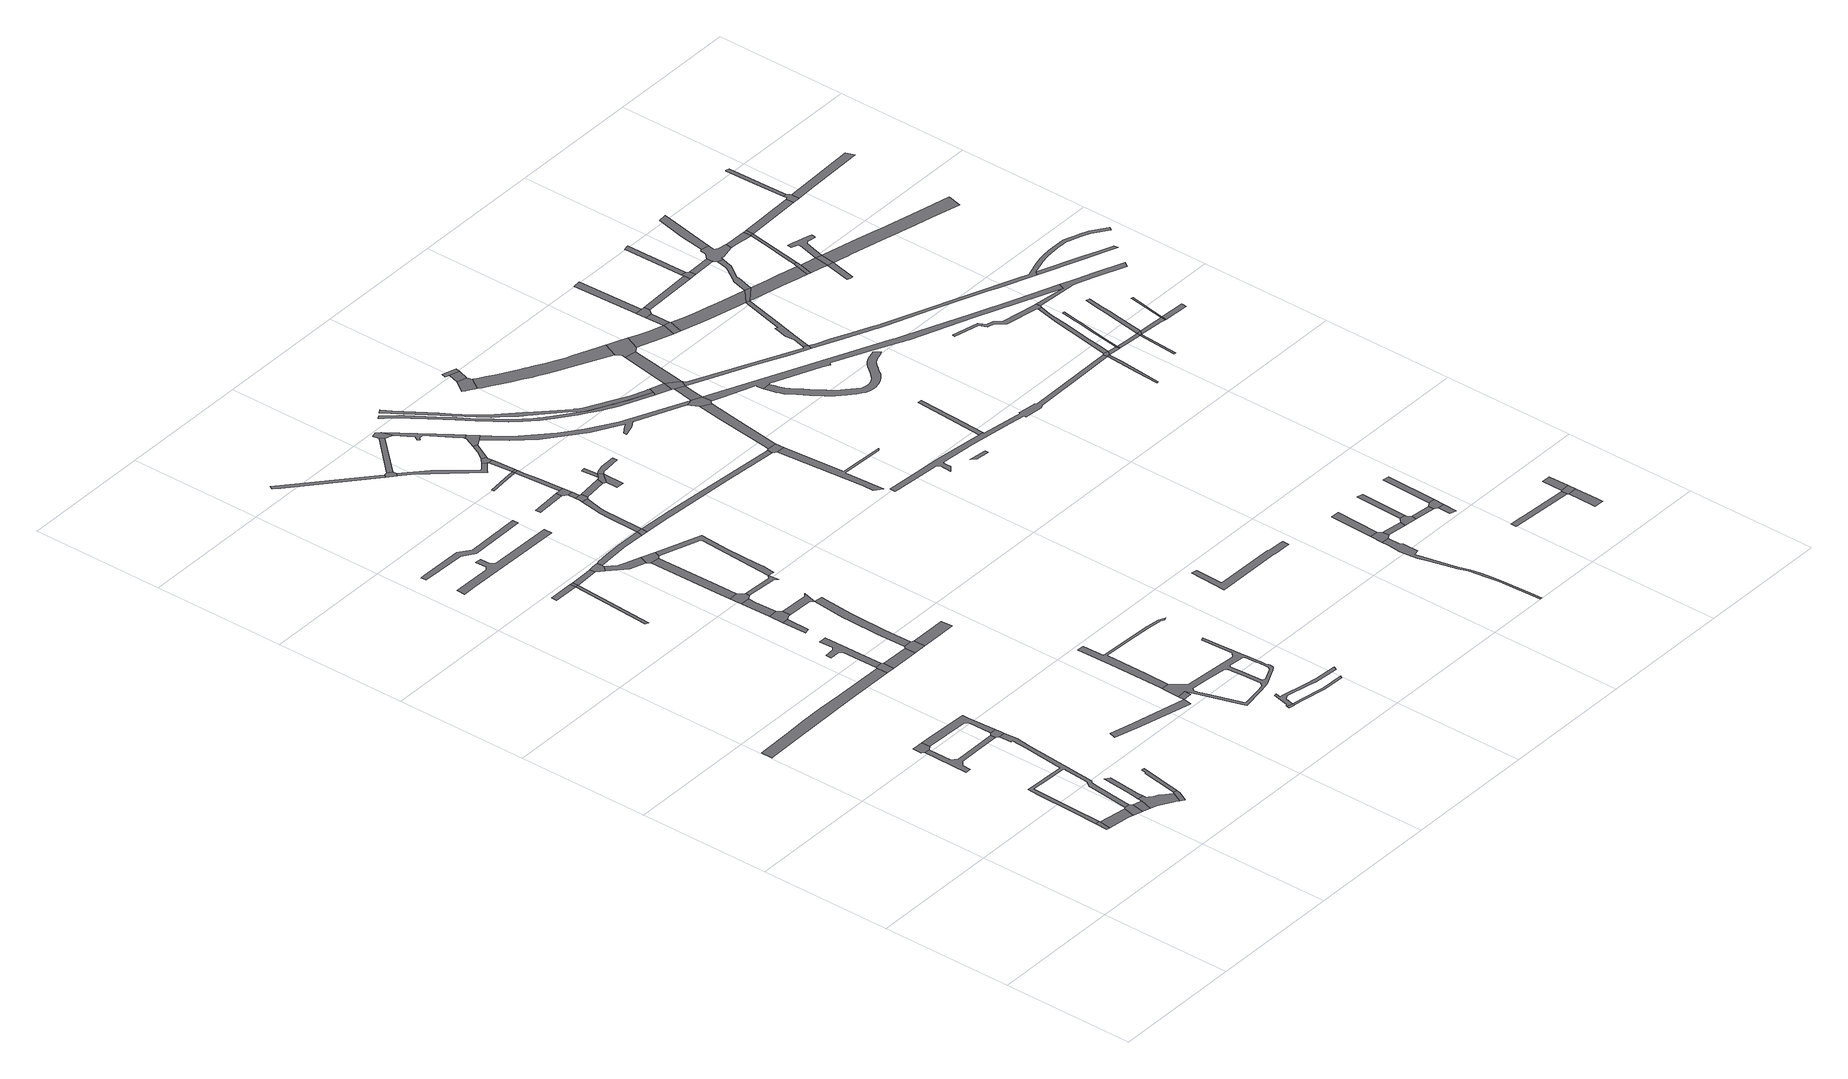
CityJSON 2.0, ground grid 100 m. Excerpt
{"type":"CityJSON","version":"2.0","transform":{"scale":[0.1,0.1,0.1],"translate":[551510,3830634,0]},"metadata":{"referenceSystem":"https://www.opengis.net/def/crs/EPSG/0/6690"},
"CityObjects":{
"road1":{"type":"Road","geometry":[{"type":"MultiSurface","lod":"1","boundaries":[[[0,1,2,3,4]]]}]},
"road2":{"type":"Road","attributes":{"RoadStructureAttribute.sectionType":"1"},"geometry":[{"type":"MultiSurface","lod":"1","boundaries":[[[4,3,5,6,7,8]]]}]},
"road3":{"type":"Road","attributes":{"RoadStructureAttribute.sectionType":"1"},"geometry":[{"type":"MultiSurface","lod":"1","boundaries":[[[9,8,7,10,11,12]]]}]},
"road4":{"type":"Road","geometry":[{"type":"MultiSurface","lod":"1","boundaries":[[[11,10,13,14,15]]]}]},
"road5":{"type":"Road","attributes":{"RoadStructureAttribute.sectionType":"1"},"geometry":[{"type":"MultiSurface","lod":"1","boundaries":[[[16,17,18,19,20,21,22,23,24,25,26,27,28,29,30,31,1,0,32,33,34,35,36,37,38,39,40,41,9,12]]]}]},
"road6":{"type":"Road","geometry":[{"type":"MultiSurface","lod":"1","boundaries":[[[42,43,44,45,46,47]]]}]},
"road7":{"type":"Road","geometry":[{"type":"MultiSurface","lod":"1","boundaries":[[[48,15,14,49,50,51,52,53,54,55,56,57,58,59,60,61]]]}]},
"road8":{"type":"Road","attributes":{"RoadStructureAttribute.sectionType":"1"},"geometry":[{"type":"MultiSurface","lod":"1","boundaries":[[[62,63,64,65,48,61]]]}]},
"road9":{"type":"Road","attributes":{"RoadStructureAttribute.sectionType":"1"},"geometry":[{"type":"MultiSurface","lod":"1","boundaries":[[[44,66,67,68,69,70,71,72,73,74,75,45]]]}]},
"road10":{"type":"Road","attributes":{"RoadStructureAttribute.sectionType":"1"},"geometry":[{"type":"MultiSurface","lod":"1","boundaries":[[[76,77,78,79,80,81,82,83,84,85,86,87,88,89]]]}]},
"road11":{"type":"Road","geometry":[{"type":"MultiSurface","lod":"1","boundaries":[[[90,91,55,54,92,93]]]}]},
"road12":{"type":"Road","attributes":{"RoadStructureAttribute.sectionType":"1"},"geometry":[{"type":"MultiSurface","lod":"1","boundaries":[[[94,95,96,47,46,97,98,99,100,101]]]}]},
"road13":{"type":"Road","attributes":{"RoadStructureAttribute.sectionType":"1"},"geometry":[{"type":"MultiSurface","lod":"1","boundaries":[[[102,103,104,105,106,91,90]]]}]},
"road14":{"type":"Road","geometry":[{"type":"MultiSurface","lod":"1","boundaries":[[[107,108,101,100,109,110,72,71,23,22]]]}]},
"road15":{"type":"Road","attributes":{"RoadStructureAttribute.sectionType":"1"},"geometry":[{"type":"MultiSurface","lod":"1","boundaries":[[[111,112,113,114]]]}]},
"road16":{"type":"Road","attributes":{"RoadStructureAttribute.sectionType":"1"},"geometry":[{"type":"MultiSurface","lod":"1","boundaries":[[[115,116,114,117]]]}]},
"road17":{"type":"Road","geometry":[{"type":"MultiSurface","lod":"1","boundaries":[[[118,119,89,88,120,121]]]}]},
"road18":{"type":"Road","attributes":{"RoadStructureAttribute.sectionType":"1"},"geometry":[{"type":"MultiSurface","lod":"1","boundaries":[[[122,123,124,125,126,127,128,129,119,118]]]}]},
"road19":{"type":"Road","geometry":[{"type":"MultiSurface","lod":"1","boundaries":[[[117,114,113,130]]]}]},
"road20":{"type":"Road","attributes":{"RoadStructureAttribute.sectionType":"1"},"geometry":[{"type":"MultiSurface","lod":"1","boundaries":[[[131,132,133,134,135,136]]]}]},
"road21":{"type":"Road","attributes":{"RoadStructureAttribute.sectionType":"1"},"geometry":[{"type":"MultiSurface","lod":"1","boundaries":[[[121,120,137,138]]]}]},
"road22":{"type":"Road","attributes":{"RoadStructureAttribute.sectionType":"1"},"geometry":[{"type":"MultiSurface","lod":"1","boundaries":[[[139,140,141,142,143,144,145,146,147,148,149]]]}]},
"road23":{"type":"Road","attributes":{"RoadStructureAttribute.sectionType":"1"},"geometry":[{"type":"MultiSurface","lod":"1","boundaries":[[[150,151,130,113,152]]]}]},
"road24":{"type":"Road","geometry":[{"type":"MultiSurface","lod":"1","boundaries":[[[153,154,155,156,157,158,159,160,161,162]]]}]},
"road25":{"type":"Road","geometry":[{"type":"MultiSurface","lod":"1","boundaries":[[[163,164,165,166]]]}]},
"road26":{"type":"Road","geometry":[{"type":"MultiSurface","lod":"1","boundaries":[[[167,168,166,165,169,170,171]]]}]},
"road27":{"type":"Road","geometry":[{"type":"MultiSurface","lod":"1","boundaries":[[[172,173,138,137,174,175]]]}]},
"road28":{"type":"Road","attributes":{"RoadStructureAttribute.sectionType":"1"},"geometry":[{"type":"MultiSurface","lod":"1","boundaries":[[[176,177,178,168,167]]]}]},
"road29":{"type":"Road","geometry":[{"type":"MultiSurface","lod":"1","boundaries":[[[179,180,150,152,181,182,183]]]}]},
"road30":{"type":"Road","geometry":[{"type":"MultiSurface","lod":"1","boundaries":[[[184,185,186,178,177,187,188]]]}]},
"road31":{"type":"Road","attributes":{"RoadStructureAttribute.sectionType":"1"},"geometry":[{"type":"MultiSurface","lod":"1","boundaries":[[[189,190,191,192,193,194,195,196,173,172]]]}]},
"road32":{"type":"Road","attributes":{"RoadStructureAttribute.sectionType":"1"},"geometry":[{"type":"MultiSurface","lod":"1","boundaries":[[[197,198,182,181,199,200,201]]]}]},
"road33":{"type":"Road","attributes":{"RoadStructureAttribute.sectionType":"1"},"geometry":[{"type":"MultiSurface","lod":"1","boundaries":[[[202,203,171,170,204,193]]]}]},
"road34":{"type":"Road","geometry":[{"type":"MultiSurface","lod":"1","boundaries":[[[205,206,136,207]]]}]},
"road35":{"type":"Road","attributes":{"RoadStructureAttribute.sectionType":"1"},"geometry":[{"type":"MultiSurface","lod":"1","boundaries":[[[208,209,185,184,210,211]]]}]},
"road36":{"type":"Road","attributes":{"RoadStructureAttribute.sectionType":"1"},"geometry":[{"type":"MultiSurface","lod":"1","boundaries":[[[212,213,214,215,175,174]]]}]},
"road37":{"type":"Road","attributes":{"RoadStructureAttribute.sectionType":"1"},"geometry":[{"type":"MultiSurface","lod":"1","boundaries":[[[216,217,218,219,188,187]]]}]},
"road38":{"type":"Road","attributes":{"RoadStructureAttribute.sectionType":"1"},"geometry":[{"type":"MultiSurface","lod":"1","boundaries":[[[220,221,222,223,224,225]]]}]},
"road39":{"type":"Road","geometry":[{"type":"MultiSurface","lod":"1","boundaries":[[[201,200,208,211,226,227]]]}]},
"road40":{"type":"Road","attributes":{"RoadStructureAttribute.sectionType":"1"},"geometry":[{"type":"MultiSurface","lod":"1","boundaries":[[[228,229,230,179,183,231,232,233]]]}]},
"road41":{"type":"Road","geometry":[{"type":"MultiSurface","lod":"1","boundaries":[[[234,235,236,237,238]]]}]},
"road42":{"type":"Road","attributes":{"RoadStructureAttribute.sectionType":"1"},"geometry":[{"type":"MultiSurface","lod":"1","boundaries":[[[239,240,241,242,243,227,226,244,245,246,218]]]}]},
"road43":{"type":"Road","attributes":{"RoadStructureAttribute.sectionType":"1"},"geometry":[{"type":"MultiSurface","lod":"1","boundaries":[[[247,206,205,248,249,250,251,252,253,254,255,256,257,258,259,260,261,262,263,264,265,266,267,268,269,270,271,272,273,274,275,276,277,278,279,280],[281,282,283,284,285,286,287,288,289,290,291,292,293,294,295,296],[297,298,299,300,301,302,303,304,305,306,307,308,309,310,311,312]]]}]},
"road44":{"type":"Road","geometry":[{"type":"MultiSurface","lod":"1","boundaries":[[[313,225,224,314,315,316]]]}]},
"road45":{"type":"Road","geometry":[{"type":"MultiSurface","lod":"1","boundaries":[[[233,232,317,318]]]}]},
"road46":{"type":"Road","attributes":{"RoadStructureAttribute.sectionType":"1"},"geometry":[{"type":"MultiSurface","lod":"1","boundaries":[[[319,320,321,322,323,324,325,238,237]]]}]},
"road47":{"type":"Road","attributes":{"RoadStructureAttribute.sectionType":"1"},"geometry":[{"type":"MultiSurface","lod":"1","boundaries":[[[326,327,328,329,330,331,332,333,334,335,336,337,338,339,340,280,279]]]}]},
"road48":{"type":"Road","attributes":{"RoadStructureAttribute.sectionType":"1"},"geometry":[{"type":"MultiSurface","lod":"1","boundaries":[[[341,342,343,344,345,346,347,348,349,350,351,352,353,354,355,356,357,234,238]]]}]},
"road49":{"type":"Road","geometry":[{"type":"MultiSurface","lod":"1","boundaries":[[[358,359,360,361]]]}]},
"road50":{"type":"Road","attributes":{"RoadStructureAttribute.sectionType":"1"},"geometry":[{"type":"MultiSurface","lod":"1","boundaries":[[[362,363,364,365,366,233,318,367,368,369,370]]]}]},
"road51":{"type":"Road","attributes":{"RoadStructureAttribute.sectionType":"1"},"geometry":[{"type":"MultiSurface","lod":"1","boundaries":[[[371,372,373,315,314,374,375,376,377,378]]]}]},
"road52":{"type":"Road","attributes":{"RoadStructureAttribute.sectionType":"1"},"geometry":[{"type":"MultiSurface","lod":"1","boundaries":[[[379,313,316,380]]]}]},
"road53":{"type":"Road","geometry":[{"type":"MultiSurface","lod":"1","boundaries":[[[381,382,383,384,385,386]]]}]},
"road54":{"type":"Road","geometry":[{"type":"MultiSurface","lod":"1","boundaries":[[[387,388,362,370,389,390,391]]]}]},
"road55":{"type":"Road","geometry":[{"type":"MultiSurface","lod":"1","boundaries":[[[392,393,358,361,394,395]]]}]},
"road56":{"type":"Road","attributes":{"RoadStructureAttribute.sectionType":"1"},"geometry":[{"type":"MultiSurface","lod":"1","boundaries":[[[395,394,387,391]]]}]},
"road57":{"type":"Road","attributes":{"RoadStructureAttribute.sectionType":"1"},"geometry":[{"type":"MultiSurface","lod":"1","boundaries":[[[396,397,398,399,386,400,401,393,392]]]}]},
"road58":{"type":"Road","geometry":[{"type":"MultiSurface","lod":"1","boundaries":[[[402,381,386,399]]]}]},
"road59":{"type":"Road","attributes":{"RoadStructureAttribute.sectionType":"1"},"geometry":[{"type":"MultiSurface","lod":"1","boundaries":[[[403,390,389,404]]]}]},
"road60":{"type":"Road","attributes":{"RoadStructureAttribute.sectionType":"1"},"geometry":[{"type":"MultiSurface","lod":"1","boundaries":[[[405,406,407,381,402]]]}]},
"road61":{"type":"Road","geometry":[{"type":"MultiSurface","lod":"1","boundaries":[[[408,409,378,377,406,405,410,411]]]}]},
"road62":{"type":"Road","geometry":[{"type":"MultiSurface","lod":"1","boundaries":[[[412,413,379,380,414,415]]]}]},
"road63":{"type":"Road","attributes":{"RoadStructureAttribute.sectionType":"1"},"geometry":[{"type":"MultiSurface","lod":"1","boundaries":[[[416,417,418,419,408,411,420,421]]]}]},
"road64":{"type":"Road","attributes":{"RoadStructureAttribute.sectionType":"1"},"geometry":[{"type":"MultiSurface","lod":"1","boundaries":[[[422,423,424,425,426]]]}]},
"road65":{"type":"Road","geometry":[{"type":"MultiSurface","lod":"1","boundaries":[[[427,428,403,404,426,425]]]}]},
"road66":{"type":"Road","geometry":[{"type":"MultiSurface","lod":"1","boundaries":[[[429,415,414,430,431,432,433,434,435,436,437,438]]]}]},
"road67":{"type":"Road","geometry":[{"type":"MultiSurface","lod":"1","boundaries":[[[439,440,441,428,427]]]}]},
"road68":{"type":"Road","geometry":[{"type":"MultiSurface","lod":"1","boundaries":[[[442,438,437,443,444,416,421,445,446]]]}]},
"road69":{"type":"Road","attributes":{"RoadStructureAttribute.sectionType":"1"},"geometry":[{"type":"MultiSurface","lod":"1","boundaries":[[[447,318,317,448,449,450,451,452]]]}]},
"road70":{"type":"Road","geometry":[{"type":"MultiSurface","lod":"1","boundaries":[[[453,454,455,456,457,427,425]]]}]},
"road71":{"type":"Road","attributes":{"RoadStructureAttribute.sectionType":"1"},"geometry":[{"type":"MultiSurface","lod":"1","boundaries":[[[458,459,460,461,462,463,464,465,466,467,468,469,470,471,472,473,474,475,476,477,478,479,480,481,482,483,484,485,486,487,488,489,490,491,492,493,494,495,496,497,498,499,500,501,502,503,504,505,506,507,508,509,510,511,512,513,514]]]}]},
"road72":{"type":"Road","attributes":{"RoadStructureAttribute.sectionType":"1"},"geometry":[{"type":"MultiSurface","lod":"1","boundaries":[[[515,516,517,518,519,520,446,445,521,522,523,524,525,526,527,528,529,530,531,532,533]]]}]},
"road73":{"type":"Road","attributes":{"RoadStructureAttribute.sectionType":"1"},"geometry":[{"type":"MultiSurface","lod":"1","boundaries":[[[534,535,536,537,538,539,540,541,542,543,544,545,546,547,548,549,550,551,552,553,554,555,556,557,558,559,560,561,562,563,564,565,566,567,568,569,570,514,571]]]}]},
"road74":{"type":"Road","geometry":[{"type":"MultiSurface","lod":"1","boundaries":[[[572,573,574,575,576,577,578,579,580,581,582]]]}]},
"road75":{"type":"Road","attributes":{"RoadStructureAttribute.sectionType":"1"},"geometry":[{"type":"MultiSurface","lod":"1","boundaries":[[[583,584,572,582,585]]]}]},
"road76":{"type":"Road","geometry":[{"type":"MultiSurface","lod":"1","boundaries":[[[586,587,588,583,585,589]]]}]},
"road77":{"type":"Road","attributes":{"RoadStructureAttribute.sectionType":"1"},"geometry":[{"type":"MultiSurface","lod":"1","boundaries":[[[590,591,592,593,594,595,596,597,598,599]]]}]},
"road78":{"type":"Road","geometry":[{"type":"MultiSurface","lod":"1","boundaries":[[[600,452,451,601,602,603]]]}]},
"road79":{"type":"Road","attributes":{"RoadStructureAttribute.sectionType":"1"},"geometry":[{"type":"MultiSurface","lod":"1","boundaries":[[[604,605,606,607,608,609,610,611,612,613,602,601]]]}]},
"road80":{"type":"Road","attributes":{"RoadStructureAttribute.sectionType":"1"},"geometry":[{"type":"MultiSurface","lod":"1","boundaries":[[[614,615,616,600,603,617,618,619]]]}]},
"road81":{"type":"Road","attributes":{"function":"2","RoadStructureAttribute.sectionType":"1"},"geometry":[{"type":"MultiSurface","lod":"1","boundaries":[[[620,621,622,623,624,625,626,627,628,629,630,631,632,633,634,635,636,637,638,581,580,639,640,641,642,643,644,645,646,647,648,649,650,651]]]}]},
"road82":{"type":"Road","geometry":[{"type":"MultiSurface","lod":"1","boundaries":[[[533,532,614,619,652,653,654]]]}]},
"road83":{"type":"Road","geometry":[{"type":"MultiSurface","lod":"1","boundaries":[[[571,514,513,655,656,657]]]}]},
"road84":{"type":"Road","attributes":{"RoadStructureAttribute.sectionType":"7"},"geometry":[{"type":"MultiSurface","lod":"1","boundaries":[[[658,659,660,661,533,654,662,663]]]}]},
"road85":{"type":"Road","geometry":[{"type":"MultiSurface","lod":"1","boundaries":[[[657,656,658,663,664]]]}]},
"road86":{"type":"Road","attributes":{"RoadStructureAttribute.sectionType":"1"},"geometry":[{"type":"MultiSurface","lod":"1","boundaries":[[[665,666,667,668,669,670,671,672,673,674,675,676,677,678,679,680,681,682,683,684,685,686,687,688,689]]]}]},
"road87":{"type":"Road","geometry":[{"type":"MultiSurface","lod":"1","boundaries":[[[690,691,692,693]]]}]},
"road88":{"type":"Road","attributes":{"RoadStructureAttribute.sectionType":"1"},"geometry":[{"type":"MultiSurface","lod":"1","boundaries":[[[694,695,657,664,696,697]]]}]},
"road89":{"type":"Road","geometry":[{"type":"MultiSurface","lod":"1","boundaries":[[[698,665,689,699,700,701]]]}]},
"road90":{"type":"Road","attributes":{"RoadStructureAttribute.sectionType":"1"},"geometry":[{"type":"MultiSurface","lod":"1","boundaries":[[[702,703,698,701]]]}]},
"road91":{"type":"Road","geometry":[{"type":"MultiSurface","lod":"1","boundaries":[[[704,705,651,650,706,694,697,707,708]]]}]},
"road92":{"type":"Road","attributes":{"RoadStructureAttribute.sectionType":"1"},"geometry":[{"type":"MultiSurface","lod":"1","boundaries":[[[700,699,709,710]]]}]},
"road93":{"type":"Road","attributes":{"RoadStructureAttribute.sectionType":"1"},"geometry":[{"type":"MultiSurface","lod":"1","boundaries":[[[711,712,713,714,715,716,717]]]}]},
"road94":{"type":"Road","geometry":[{"type":"MultiSurface","lod":"1","boundaries":[[[718,719,720,721,722,723,664,663,724,725,726,727,728,729,730,731,732]]]}]},
"road95":{"type":"Road","geometry":[{"type":"MultiSurface","lod":"1","boundaries":[[[733,710,709,734,735,736,737]]]}]},
"road96":{"type":"Road","attributes":{"RoadStructureAttribute.sectionType":"1"},"geometry":[{"type":"MultiSurface","lod":"1","boundaries":[[[738,739,740,741,742,743,744,745,746,747,748,749,750,751,752,753,754,755,756,757,758,759,760,761,762,763,764,765,766,717,716]]]}]},
"road97":{"type":"Road","attributes":{"function":"2","RoadStructureAttribute.sectionType":"1"},"geometry":[{"type":"MultiSurface","lod":"1","boundaries":[[[767,768,769,708,707,770,771,772,773,774]]]}]},
"road98":{"type":"Road","attributes":{"RoadStructureAttribute.sectionType":"1"},"geometry":[{"type":"MultiSurface","lod":"1","boundaries":[[[775,776,733,737]]]}]},
"road99":{"type":"Road","attributes":{"RoadStructureAttribute.sectionType":"1"},"geometry":[{"type":"MultiSurface","lod":"1","boundaries":[[[777,778,779,780,781,782,783,784,785,786,787,788,789,790,791,792,793,794,795,796,797,798,799,800,801,802,803,804,805,806,807,808,809,810,811,812,813,814,815,816,817,818,819,820,821,822,823,824,825,826,827,828,829,830,831,832]]]}]},
"road100":{"type":"Road","attributes":{"RoadStructureAttribute.sectionType":"1"},"geometry":[{"type":"MultiSurface","lod":"1","boundaries":[[[735,734,833,834]]]}]},
"road101":{"type":"Road","geometry":[{"type":"MultiSurface","lod":"1","boundaries":[[[774,773,835,836,837,838,839]]]}]},
"road102":{"type":"Road","geometry":[{"type":"MultiSurface","lod":"1","boundaries":[[[840,841,842,843]]]}]},
"road103":{"type":"Road","geometry":[{"type":"MultiSurface","lod":"1","boundaries":[[[844,834,833,845,840,843,846]]]}]},
"road104":{"type":"Road","attributes":{"RoadStructureAttribute.sectionType":"1"},"geometry":[{"type":"MultiSurface","lod":"1","boundaries":[[[847,848,774,839]]]}]},
"road105":{"type":"Road","geometry":[{"type":"MultiSurface","lod":"1","boundaries":[[[849,850,851,848,847,852]]]}]},
"road106":{"type":"Road","attributes":{"RoadStructureAttribute.sectionType":"1"},"geometry":[{"type":"MultiSurface","lod":"1","boundaries":[[[853,854,844,846]]]}]},
"road107":{"type":"Road","attributes":{"RoadStructureAttribute.sectionType":"1"},"geometry":[{"type":"MultiSurface","lod":"1","boundaries":[[[855,856,851,850]]]}]},
"road108":{"type":"Road","attributes":{"RoadStructureAttribute.sectionType":"1"},"geometry":[{"type":"MultiSurface","lod":"1","boundaries":[[[857,858,859,860,861,862,863,864]]]}]},
"road109":{"type":"Road","attributes":{"function":"2","RoadStructureAttribute.sectionType":"1"},"geometry":[{"type":"MultiSurface","lod":"1","boundaries":[[[865,866,867,868,869,870,837,836,871,872,873,874,875,876,877]]]}]},
"road110":{"type":"Road","geometry":[{"type":"MultiSurface","lod":"1","boundaries":[[[876,878,879,880,881,882,883,884,732,731,885,886,887,888,889]]]}]},
"road111":{"type":"Road","attributes":{"RoadStructureAttribute.sectionType":"1"},"geometry":[{"type":"MultiSurface","lod":"1","boundaries":[[[890,849,852,891]]]}]},
"road112":{"type":"Road","attributes":{"RoadStructureAttribute.sectionType":"1"},"geometry":[{"type":"MultiSurface","lod":"1","boundaries":[[[892,893,894,895,896,897,898,899,654,653,900,901,902,903,832,831,904,905,906,907,908,909,910,911,912,913,914,915,916,917,918]]]}]},
"road113":{"type":"Road","attributes":{"RoadStructureAttribute.sectionType":"1"},"geometry":[{"type":"MultiSurface","lod":"1","boundaries":[[[919,920,921,922,923,924]]]}]},
"road114":{"type":"Road","geometry":[{"type":"MultiSurface","lod":"1","boundaries":[[[925,864,863,919,924,926]]]}]},
"road115":{"type":"Road","geometry":[{"type":"MultiSurface","lod":"1","boundaries":[[[877,876,889,927]]]}]},
"road116":{"type":"Road","geometry":[{"type":"MultiSurface","lod":"1","boundaries":[[[928,925,926,929]]]}]},
"road117":{"type":"Road","geometry":[{"type":"MultiSurface","lod":"1","boundaries":[[[930,890,891,931,932,933]]]}]},
"road118":{"type":"Road","attributes":{"RoadStructureAttribute.sectionType":"1"},"geometry":[{"type":"MultiSurface","lod":"1","boundaries":[[[934,935,936,937,938,930,933]]]}]},
"road119":{"type":"Road","attributes":{"RoadStructureAttribute.sectionType":"1"},"geometry":[{"type":"MultiSurface","lod":"1","boundaries":[[[939,940,941,942,943,944,945,946,947,948,949,950,877,927,951,952,953,954,955,956]]]}]},
"road120":{"type":"Road","attributes":{"function":"2","RoadStructureAttribute.sectionType":"1"},"geometry":[{"type":"MultiSurface","lod":"1","boundaries":[[[957,958,959,960,961,962,963,964,965,927,889,966,967,968,969,970,971,972,973]]]}]},
"road121":{"type":"Road","geometry":[{"type":"MultiSurface","lod":"1","boundaries":[[[974,975,976,977,978,979,755]]]}]},
"road122":{"type":"Road","attributes":{"RoadStructureAttribute.sectionType":"1"},"geometry":[{"type":"MultiSurface","lod":"1","boundaries":[[[980,932,931,981]]]}]},
"road123":{"type":"Road","geometry":[{"type":"MultiSurface","lod":"1","boundaries":[[[982,756,755,979,983]]]}]},
"road124":{"type":"Road","attributes":{"RoadStructureAttribute.sectionType":"1"},"geometry":[{"type":"MultiSurface","lod":"1","boundaries":[[[983,979,984,985]]]}]},
"road125":{"type":"Road","attributes":{"RoadStructureAttribute.sectionType":"1"},"geometry":[{"type":"MultiSurface","lod":"1","boundaries":[[[986,987,988,989,990,991,992,993,994,995,996,997,998,999,1000,1001]]]}]},
"road126":{"type":"Road","geometry":[{"type":"MultiSurface","lod":"1","boundaries":[[[985,984,1002,1003]]]}]},
"road127":{"type":"Road","geometry":[{"type":"MultiSurface","lod":"1","boundaries":[[[1004,1005,1006,980,981,939,956,1007,1008,1009,1010,1011,1012,1013,1014,1015]]]}]},
"road128":{"type":"Road","geometry":[{"type":"MultiSurface","lod":"1","boundaries":[[[1016,973,972,1017,1018,1019]]]}]},
"road129":{"type":"Road","attributes":{"RoadStructureAttribute.sectionType":"1"},"geometry":[{"type":"MultiSurface","lod":"1","boundaries":[[[998,1020,1021,1022,1023,1024,1025,982,983,1026,1027,1028,1029,1030,1031,999]]]}]},
"road130":{"type":"Road","attributes":{"RoadStructureAttribute.sectionType":"1"},"geometry":[{"type":"MultiSurface","lod":"1","boundaries":[[[1032,1003,1002,1033,1034,1035]]]}]},
"road131":{"type":"Road","attributes":{"function":"2","RoadStructureAttribute.sectionType":"1"},"geometry":[{"type":"MultiSurface","lod":"1","boundaries":[[[1036,1018,1017,1037,1038,1039]]]}]},
"road132":{"type":"Road","geometry":[{"type":"MultiSurface","lod":"1","boundaries":[[[1038,1040,1041,1042,1043]]]}]},
"road133":{"type":"Road","geometry":[{"type":"MultiSurface","lod":"1","boundaries":[[[1044,1045,1046,1047,1048,1049,1050,1051,1052,1053,985,1003]]]}]},
"road134":{"type":"Road","attributes":{"RoadStructureAttribute.sectionType":"1"},"geometry":[{"type":"MultiSurface","lod":"1","boundaries":[[[1054,1055,1056,1004,1015]]]}]},
"road135":{"type":"Road","geometry":[{"type":"MultiSurface","lod":"1","boundaries":[[[1057,1058,1059,1034]]]}]},
"road136":{"type":"Road","attributes":{"RoadStructureAttribute.sectionType":"1"},"geometry":[{"type":"MultiSurface","lod":"1","boundaries":[[[1060,1061,1062,1063,1016,1019,1064,1065,1066]]]}]},
"road137":{"type":"Road","attributes":{"RoadStructureAttribute.sectionType":"1"},"geometry":[{"type":"MultiSurface","lod":"1","boundaries":[[[1067,1068,1012,1011,1069,1070,1071,1072,1060,1073]]]}]},
"road138":{"type":"Road","geometry":[{"type":"MultiSurface","lod":"1","boundaries":[[[1039,1038,1043,1074]]]}]},
"road139":{"type":"Road","geometry":[{"type":"MultiSurface","lod":"1","boundaries":[[[1035,1034,1059,1075]]]}]},
"road140":{"type":"Road","attributes":{"RoadStructureAttribute.sectionType":"1"},"geometry":[{"type":"MultiSurface","lod":"1","boundaries":[[[1076,1077,1078,1079,1080,1081,1082,1083,1084,1085,1086,1087,1088,1089,1090,1091,1092,1093,1094,1095,1096,1097,1098,1099,1100,1101,731,730,1102,1103,1104,1105,1106,1107,1108,1109,1110,1111,1112,1113,1114,1115,1116,1117,1118,1119,1120,1121,1122,1123,1124,1125,1126,1127]]]}]},
"road141":{"type":"Road","geometry":[{"type":"MultiSurface","lod":"1","boundaries":[[[1128,1073,1060,1066,1129]]]}]},
"road142":{"type":"Road","attributes":{"RoadStructureAttribute.sectionType":"1"},"geometry":[{"type":"MultiSurface","lod":"1","boundaries":[[[1130,1075,1059,1131,1132,1133]]]}]},
"road143":{"type":"Road","attributes":{"RoadStructureAttribute.sectionType":"1"},"geometry":[{"type":"MultiSurface","lod":"1","boundaries":[[[1134,1135,1136,1137,1138,1139,1140,1141,1142,1143,1144,1145,1146,1147,1148,1149,1150,1039,1074]]]}]},
"road144":{"type":"Road","attributes":{"RoadStructureAttribute.sectionType":"1"},"geometry":[{"type":"MultiSurface","lod":"1","boundaries":[[[1151,1152,1153,1154,1155,1156,1157,1158,1159,1160,1161,1162,1035,1075]]]}]},
"road145":{"type":"Road","geometry":[{"type":"MultiSurface","lod":"1","boundaries":[[[1163,1133,1132,1164]]]}]},
"road146":{"type":"Road","attributes":{"RoadStructureAttribute.sectionType":"1"},"geometry":[{"type":"MultiSurface","lod":"1","boundaries":[[[1165,1166,1167,1168,1133,1163]]]}]},
"road147":{"type":"Road","attributes":{"RoadStructureAttribute.sectionType":"1"},"geometry":[{"type":"MultiSurface","lod":"1","boundaries":[[[1169,1128,1129,1170]]]}]},
"road148":{"type":"Road","attributes":{"RoadStructureAttribute.sectionType":"1"},"geometry":[{"type":"MultiSurface","lod":"1","boundaries":[[[1163,1164,1171,1172]]]}]},
"road149":{"type":"Road","attributes":{"RoadStructureAttribute.sectionType":"1"},"geometry":[{"type":"MultiSurface","lod":"1","boundaries":[[[1173,1174,918,917,1001,1000,1175,1176,1177,1178,1179]]]}]},
"road150":{"type":"Road","attributes":{"function":"2","RoadStructureAttribute.sectionType":"1"},"geometry":[{"type":"MultiSurface","lod":"1","boundaries":[[[1180,1181,1182,1183,1184,1074,1043,1185,1186,1187,1188,1189,1190,1191,1192,1193,1194,1195,1196,1197]]]}]},
"road151":{"type":"Road","geometry":[{"type":"MultiSurface","lod":"1","boundaries":[[[1198,1199,1200,1201,1202,1169,1170,1203,1204]]]}]},
"road152":{"type":"Road","geometry":[{"type":"MultiSurface","lod":"1","boundaries":[[[1205,1206,1207,1112,1111,1208,1209,1210,1211]]]}]},
"road153":{"type":"Road","attributes":{"RoadStructureAttribute.sectionType":"1"},"geometry":[{"type":"MultiSurface","lod":"1","boundaries":[[[1212,1213,1214,1200,1199,1215,1216]]]}]},
"road154":{"type":"Road","attributes":{"RoadStructureAttribute.sectionType":"1"},"geometry":[{"type":"MultiSurface","lod":"1","boundaries":[[[1217,1218,1204,1203,1219,1220]]]}]}
},
"vertices":[
[782,673,0],[749,672,0],[745,580,0],[771,577,0],[785,666,0],
[871,562,0],[933,555,0],[970,545,0],[992,630,0],
[1007,638,0],[1043,526,0],[1058,619,0],[1045,636,0],
[1053,523,0],[1099,509,0],[1130,604,0],
[1065,803,0],[1082,949,0],[1086,981,0],[1099,991,0],[1151,1539,0],[1165,1659,0],[1160,1759,0],[1109,1756,0],[1110,1664,0],[1127,1662,0],[1118,1541,0],[1086,1241,0],[918,1245,0],[771,1248,0],[768,1163,0],[757,873,0],[789,888,0],[796,1124,0],[799,1226,0],[918,1221,0],[1092,1214,0],[1074,1006,0],[1044,966,0],[1042,948,0],[1030,838,0],[1008,647,0],
[657,2106,0],[654,2039,0],[674,2024,0],[711,2020,0],[746,2043,0],[746,2106,0],
[1134,635,0],[1144,494,0],[1199,467,0],[1214,458,0],[1251,435,0],[1262,428,0],[1284,412,0],[1326,496,0],[1283,528,0],[1248,558,0],[1208,580,0],[1190,595,0],[1180,607,0],[1177,630,0],
[1182,684,0],[1205,917,0],[1169,942,0],[1144,723,0],
[670,1679,0],[712,1680,0],[716,1745,0],[751,1773,0],[910,1773,0],[1091,1774,0],[1086,1813,0],[910,1812,0],[753,1810,0],[715,1845,0],
[822,2848,0],[632,2854,0],[455,2853,0],[275,2842,0],[40,2837,0],[23,2837,0],[18,2837,0],[11,2837,0],[10,2751,0],[25,2752,0],[278,2758,0],[822,2763,0],[1206,2761,0],[1206,2846,0],
[1362,502,0],[1334,501,0],[1312,391,0],[1356,472,0],
[1145,2048,0],[1143,2091,0],[830,2106,0],[1081,2033,0],[1092,2020,0],[1104,2006,0],[1106,1829,0],[1156,1831,0],
[1418,815,0],[1398,819,0],[1393,782,0],[1381,777,0],[1338,526,0],
[1159,1769,0],[1158,1793,0],[1100,1824,0],[1087,1814,0],
[653,4313,0],[676,4304,0],[715,4916,0],[690,4916,0],
[500,4961,0],[500,4919,0],[690,4961,0],
[1264,2858,0],[1209,2857,0],[1270,2760,0],[1271,2845,0],
[1257,3316,0],[1202,3315,0],[1204,3212,0],[1183,3192,0],[1111,3191,0],[1111,3146,0],[1183,3147,0],[1205,3126,0],
[715,4961,0],
[1769,1184,0],[1584,1226,0],[1567,1176,0],[1769,1125,0],[2159,1028,0],[2175,1092,0],
[1490,2758,0],[1491,2843,0],
[285,5423,0],[1057,5410,0],[1057,5472,0],[569,5480,0],[547,5510,0],[546,5585,0],[501,5589,0],[502,5504,0],[479,5484,0],[184,5486,0],[180,5423,0],
[893,4964,0],[859,4960,0],[897,4923,0],
[179,5713,0],[492,5706,0],[580,5645,0],[1011,5647,0],[1011,5692,0],[594,5690,0],[508,5750,0],[179,5754,0],[149,5754,0],[149,5713,0],
[1222,3449,0],[1264,3460,0],[1265,3630,0],[1218,3629,0],
[1286,3743,0],[1216,3741,0],[1292,3648,0],[1313,3647,0],[1314,3713,0],
[1568,2858,0],[1503,2857,0],[1589,2762,0],[1589,2847,0],
[1282,3910,0],[1282,3967,0],[1212,3966,0],
[980,4974,0],[932,4969,0],[946,4879,0],[982,4919,0],[985,4934,0],
[1281,4062,0],[1211,4062,0],[1211,3997,0],[1317,3988,0],[1321,4023,0],
[1565,3077,0],[1567,3305,0],[1569,3357,0],[1592,3614,0],[1527,3620,0],[1505,3361,0],[1502,3307,0],[1500,3077,0],
[1088,4838,0],[1045,4852,0],[1064,4772,0],[1184,4731,0],[1207,4796,0],
[1559,3728,0],[1532,3705,0],[1504,3645,0],
[2244,1142,0],[2176,1137,0],[2244,1094,0],
[1204,4706,0],[1210,4178,0],[1279,4179,0],[1272,4700,0],
[1753,2762,0],[1871,2763,0],[1868,2848,0],[1752,2847,0],
[1549,3975,0],[1574,3955,0],[1566,4033,0],[1541,4010,0],
[323,7142,0],[313,7115,0],[328,7100,0],[352,7076,0],[867,6629,0],[885,6650,0],
[1294,4717,0],[1309,4760,0],
[1221,4991,0],[1094,4985,0],[1002,4977,0],[1227,4947,0],[1402,4943,0],[1414,4991,0],
[2530,529,0],[2525,509,0],[2566,498,0],[2576,501,0],[2573,518,0],
[1614,4028,0],[1623,4118,0],[1624,4182,0],[1627,4418,0],[1642,4643,0],[1590,4615,0],[1600,4603,0],[1575,4182,0],
[2178,1254,0],[2264,1082,0],[2306,954,0],[2367,767,0],[2377,737,0],[2545,765,0],[2611,776,0],[2650,788,0],[2693,809,0],[2744,833,0],[2780,850,0],[2800,862,0],[2806,866,0],[2811,872,0],[2814,884,0],[2816,899,0],[2812,913,0],[2807,933,0],[2806,972,0],[2806,978,0],[2799,1077,0],[2799,1084,0],[2792,1176,0],[2786,1303,0],[2778,1423,0],[2759,1417,0],[2763,1304,0],[2768,1173,0],[2737,1143,0],[2328,1175,0],[2319,1176,0],[2314,1182,0],[2238,1275,0],[2179,1276,0],[2650,966,0],[2647,1006,0],[2642,1086,0],[2650,1097,0],[2768,1086,0],[2779,1080,0],[2781,1054,0],[2786,977,0],[2787,972,0],[2789,910,0],[2787,891,0],[2782,882,0],[2768,870,0],[2739,856,0],[2675,827,0],[2657,839,0],[2383,797,0],[2333,954,0],[2298,1061,0],[2298,1063,0],[2287,1100,0],[2307,1123,0],[2449,1111,0],[2590,1098,0],[2607,1081,0],[2611,1025,0],[2614,964,0],[2623,826,0],[2604,797,0],[2537,786,0],[2405,765,0],[2391,774,0],
[910,6653,0],[925,6579,0],[946,6603,0],[943,6628,0],
[1452,4941,0],[1454,4986,0],
[2657,488,0],[2823,461,0],[2996,453,0],[3008,470,0],[2819,478,0],[2816,478,0],[2650,506,0],
[2244,1465,0],[2241,1780,0],[2454,1773,0],[2653,1763,0],[2752,1752,0],[2778,1737,0],[2798,1748,0],[2757,1769,0],[2654,1781,0],[2454,1791,0],[2228,1798,0],[2224,1965,0],[2169,1967,0],[2176,1694,0],[2180,1349,0],
[2590,584,0],[2613,598,0],[2617,601,0],[2801,565,0],[2858,554,0],[3045,538,0],[3057,563,0],[2885,574,0],[2795,591,0],[2601,628,0],[2584,631,0],[2590,654,0],[2594,671,0],[2584,669,0],[2574,666,0],[2545,543,0],[2533,540,0],
[1416,5659,0],[1188,5647,0],[1190,5607,0],[1418,5619,0],
[1448,5471,0],[1433,5368,0],[1423,5313,0],[1422,5294,0],[1419,5248,0],[1462,5211,0],[1463,5282,0],[1463,5329,0],[1496,5464,0],
[1335,6211,0],[1319,6200,0],[1110,6445,0],[994,6519,0],[1322,6152,0],[1335,6163,0],[1399,6218,0],[1374,6240,0],
[1177,6928,0],[1200,6901,0],
[1425,6031,0],[1338,6023,0],[1186,6008,0],[1189,5991,0],[1339,6003,0],[1426,6011,0],
[1453,5531,0],[1452,5502,0],[1515,5480,0],[1510,5531,0],[1496,5530,0],
[1487,5663,0],[1453,5661,0],[1454,5591,0],[1492,5593,0],
[1475,5855,0],[1467,5895,0],[1460,5958,0],[1457,6013,0],[1442,5799,0],[1444,5779,0],
[1456,6032,0],
[1705,5549,0],[1692,5499,0],
[1446,6211,0],[1411,6209,0],[1425,6036,0],
[1412,6278,0],[1406,6273,0],[1443,6249,0],[1448,6259,0],
[1206,6986,0],[1167,6975,0],[1260,6881,0],[1238,6960,0],
[1487,6402,0],[1475,6375,0],[1464,6353,0],[1458,6341,0],[1509,6380,0],[1515,6389,0],
[1714,5396,0],[1727,5395,0],[1771,5395,0],[1774,5559,0],[1714,5482,0],
[1752,5588,0],[1723,5559,0],
[1510,6583,0],[1336,6760,0],[1317,6729,0],[1329,6712,0],[1344,6727,0],[1377,6730,0],[1483,6564,0],[1522,6505,0],[1525,6498,0],[1554,6518,0],
[1743,5693,0],[1724,5691,0],[1713,5690,0],
[1574,6489,0],[1526,6492,0],[1524,6486,0],[1565,6415,0],[1606,6444,0],
[1731,4974,0],[1634,4933,0],[1732,4927,0],[2227,4894,0],[2637,4860,0],[2637,4900,0],
[1793,5574,0],[1953,5588,0],[1951,5625,0],[1834,5620,0],[1775,5605,0],
[2519,5939,0],[2442,5977,0],[2424,5986,0],[2384,6005,0],[2246,6077,0],[2238,6081,0],[2195,6116,0],[2196,6118,0],[2072,6209,0],[2035,6239,0],[2021,6250,0],[1992,6276,0],[1991,6277,0],[1952,6312,0],[1944,6321,0],[1922,6344,0],[1893,6376,0],[1863,6412,0],[1834,6449,0],[1805,6487,0],[1792,6504,0],[1749,6564,0],[1715,6615,0],[1667,6686,0],[1591,6795,0],[1472,6963,0],[1454,6986,0],[1391,7058,0],[1374,7076,0],[1366,7086,0],[1344,7072,0],[1354,7060,0],[1371,7041,0],[1426,6976,0],[1437,6963,0],[1479,6908,0],[1543,6818,0],[1599,6737,0],[1643,6671,0],[1715,6567,0],[1782,6472,0],[1842,6395,0],[1887,6344,0],[1901,6329,0],[1937,6292,0],[1974,6256,0],[1979,6251,0],[2018,6218,0],[2054,6188,0],[2160,6107,0],[2179,6095,0],[2236,6059,0],[2303,6016,0],[2427,5948,0],[2446,5938,0],[2665,5848,0],[2677,5877,0],
[2507,5743,0],[2285,5842,0],[2087,5960,0],[1941,6071,0],[1759,6246,0],[1693,6323,0],[1684,6258,0],[1813,6122,0],[2080,5915,0],[2297,5792,0],[2270,5781,0],[2234,5759,0],[2209,5742,0],[2209,5716,0],[2294,5744,0],[2341,5772,0],[2405,5745,0],[2707,5618,0],[2760,5630,0],
[2678,5921,0],[2665,5925,0],[2554,5964,0],[2443,6023,0],[2250,6126,0],[2244,6129,0],[2235,6134,0],[2215,6153,0],[2211,6157,0],[1994,6372,0],[1979,6386,0],[1816,6547,0],[1714,6685,0],[1697,6708,0],[1634,6805,0],[1465,7058,0],[1422,7123,0],[1397,7106,0],[1405,7094,0],[1442,7042,0],[1715,6650,0],[1755,6591,0],[1809,6512,0],[1847,6475,0],[1930,6383,0],[1954,6361,0],[1969,6346,0],[2193,6139,0],[2198,6135,0],[2202,6131,0],[2197,6117,0],[2240,6083,0],[2247,6079,0],[2386,6007,0],[2425,5988,0],[2433,5984,0],[2521,5941,0],[2691,5917,0],
[1976,6929,0],[1976,6928,0],[1975,6928,0],[1914,6839,0],[1935,6825,0],[1943,6819,0],[1985,6791,0],[1988,6789,0],[2000,6781,0],[2059,6872,0],[2049,6907,0],
[2000,7012,0],[2002,7012,0],[2075,6988,0],
[1982,7056,0],[1973,7023,0],[1994,7015,0],[2086,7023,0],
[3277,1648,0],[3782,1645,0],[3792,1643,0],[3929,1642,0],[3929,1692,0],[3803,1698,0],[3791,1705,0],[3326,1708,0],[3334,1923,0],[3291,1928,0],
[2654,4908,0],[2665,4841,0],[2728,4841,0],[2727,4906,0],
[2718,4193,0],[2719,4174,0],[2720,4096,0],[2775,4052,0],[2767,4194,0],[2757,4357,0],[3085,4343,0],[3102,4358,0],[2762,4374,0],[2728,4821,0],
[2743,5546,0],[2713,5330,0],[2658,4933,0],[2728,4913,0],[2787,5315,0],[2814,5500,0],
[2841,6460,0],[2723,6511,0],[2671,6536,0],[2622,6548,0],[2560,6581,0],[2492,6616,0],[2433,6648,0],[2374,6680,0],[2374,6681,0],[2371,6682,0],[2369,6683,0],[2337,6701,0],[2310,6716,0],[2257,6748,0],[2233,6763,0],[2192,6788,0],[2142,6820,0],[2089,6853,0],[2067,6867,0],[2027,6764,0],[2076,6731,0],[2136,6694,0],[2195,6657,0],[2255,6623,0],[2319,6586,0],[2361,6563,0],[2402,6540,0],[2475,6504,0],[2563,6460,0],[2713,6388,0],[2845,6326,0],[2892,6438,0],
[2826,5520,0],[2838,5522,0],[2833,5597,0],
[2766,5807,0],[2775,5803,0],[2797,5879,0],
[2791,5790,0],[2789,5784,0],[2789,5781,0],[2774,5704,0],[2847,5674,0],[2862,5759,0],
[2888,5808,0],
[4323,1186,0],[4321,1131,0],[4315,1031,0],[4318,968,0],[4329,898,0],[4352,816,0],[4401,624,0],[4425,557,0],[4443,432,0],[4459,330,0],[4475,5,0],[4488,5,0],[4484,97,0],[4478,192,0],[4469,332,0],[4464,390,0],[4453,482,0],[4440,557,0],[4429,599,0],[4414,642,0],[4348,938,0],[4391,951,0],[4395,1071,0],[4379,1086,0],[4383,1184,0],
[3408,3793,0],[3508,3782,0],[3510,3809,0],[3375,3823,0],
[2863,6257,0],[2800,5896,0],[2890,5838,0],[2953,6242,0],
[4326,1283,0],[4411,1206,0],[4410,1254,0],[4387,1281,0],
[4404,1614,0],[4337,1616,0],
[2976,6405,0],[2904,6433,0],[2868,6286,0],[2996,6270,0],[3041,6377,0],
[4563,1189,0],[4568,1233,0],
[3674,4203,0],[3676,4238,0],[3688,4476,0],[3656,4476,0],[3641,4202,0],[3626,3948,0],[3657,3946,0],
[3669,5426,0],[2911,5773,0],[2899,5784,0],[2898,5785,0],[2891,5795,0],[2889,5803,0],[2864,5758,0],[2871,5755,0],[2883,5749,0],[3082,5660,0],[3333,5547,0],[3566,5440,0],[3688,5386,0],[3703,5421,0],[3675,5443,0],
[4600,1261,0],[4658,1178,0],[4663,1219,0],[4643,1244,0],[4643,1260,0],
[3273,3987,0],[2801,4020,0],[2799,3977,0],[2831,3975,0],[3176,3946,0],[3199,3926,0],[3195,3839,0],[3235,3872,0],[3237,3927,0],[3244,3939,0],[3514,3912,0],[3846,3870,0],[3970,3854,0],[3967,3836,0],[4107,3825,0],[4132,3836,0],[4625,3844,0],[4817,3847,0],[4812,3880,0],[4792,3880,0],[4692,3879,0],[4129,3873,0],[4114,3885,0],[3988,3900,0],[3977,3902,0],[3973,3897,0],[3967,3889,0],[3948,3892,0],[3656,3936,0],
[3209,6308,0],[3175,6323,0],[3122,6343,0],[3054,6248,0],[3113,6226,0],[3203,6196,0],[3262,6177,0],[3294,6283,0],
[4654,1616,0],[4614,1626,0],
[3160,5304,0],[3172,5259,0],[3182,5235,0],[3193,5209,0],[3239,5139,0],[3283,5069,0],[3336,4992,0],[3381,4940,0],[3437,4886,0],[3482,4844,0],[3510,4824,0],[3533,4809,0],[3560,4800,0],[3585,4795,0],[3618,4795,0],[3650,4803,0],[3688,4818,0],[3717,4834,0],[3750,4861,0],[3769,4892,0],[3792,4917,0],[3814,4945,0],[3834,4965,0],[3853,4977,0],[3881,4988,0],[3913,4998,0],[3928,5003,0],[3943,5013,0],[3908,5053,0],[3895,5050,0],[3885,5045,0],[3858,5040,0],[3840,5035,0],[3818,5025,0],[3798,5012,0],[3778,4994,0],[3761,4979,0],[3721,4926,0],[3694,4896,0],[3670,4873,0],[3645,4858,0],[3617,4850,0],[3587,4852,0],[3557,4860,0],[3527,4882,0],[3477,4929,0],[3431,4973,0],[3393,5023,0],[3350,5080,0],[3309,5147,0],[3260,5219,0],[3249,5235,0],[3231,5281,0],[3220,5319,0],[3214,5350,0],[3151,5343,0],
[4816,1160,0],[4821,1203,0],
[3289,6168,0],[3315,6161,0],[3347,6268,0],[3347,6272,0],[3346,6276,0],
[4846,1141,0],[4842,1046,0],[4892,1034,0],[4896,1139,0],
[4848,1223,0],[4829,1158,0],[4899,1222,0],
[3341,6426,0],[3289,6424,0],
[3370,6508,0],[3344,6507,0],[3286,6505,0],[3371,6460,0],
[4912,1606,0],[4864,1616,0],
[3327,7007,0],[3270,7005,0],
[5188,657,0],[5118,661,0],[5088,663,0],[4998,667,0],[4999,625,0],[5009,624,0],[5484,595,0],[5481,640,0],
[3800,6149,0],[3705,6171,0],[3634,6189,0],[3580,6202,0],[3530,6216,0],[3438,6241,0],[3378,6142,0],[3463,6118,0],[3535,6100,0],[3664,6068,0],[3773,6043,0],[3821,6031,0],[3921,6120,0],
[3740,5706,0],[3739,5700,0],[3717,5704,0],[3690,5596,0],[3694,5556,0],[3695,5554,0],[3698,5528,0],[3705,5433,0],[3735,5554,0],[3769,5693,0],[3770,5698,0],[3851,6025,0],
[3801,6522,0],[3802,6474,0],
[4936,4703,0],[4635,4823,0],[4178,5008,0],[4160,5017,0],[4118,5035,0],[4100,5042,0],[4079,5052,0],[3513,5304,0],[2911,5493,0],[3124,5418,0],[3148,5409,0],[3147,5389,0],[3222,5356,0],[3574,5202,0],[3628,5176,0],[3634,5188,0],[3651,5190,0],[3851,5099,0],[3938,5058,0],[3973,5041,0],[4096,4985,0],[4113,4977,0],[4154,4959,0],[4161,4956,0],[4613,4783,0],[5220,4541,0],[5238,4587,0],
[5492,587,0],[5490,394,0],[5489,367,0],[5561,366,0],[5561,416,0],[5560,588,0],
[5491,647,0],[5560,648,0],
[3968,6109,0],
[5494,804,0],[5559,803,0],
[3800,6548,0],[3862,6476,0],[3861,6525,0],[3840,6539,0],
[3840,6549,0],[3831,7014,0],[3793,7006,0],[3793,7004,0],[3800,6565,0],
[4059,6455,0],[4058,6447,0],[4050,6409,0],[4049,6405,0],[4043,6376,0],[4041,6369,0],[4028,6346,0],[3971,6260,0],[3964,6250,0],[3963,6248,0],[3953,6234,0],[3921,6121,0],[4002,6237,0],[4004,6243,0],[4007,6254,0],[4077,6357,0],[4089,6400,0],[4101,6443,0],
[4335,6025,0],[4318,6029,0],[4250,6045,0],[4247,6046,0],[4244,6047,0],[4198,6058,0],[4109,6077,0],[4107,6078,0],[3983,6106,0],[3896,6014,0],[4109,5966,0],[4189,5947,0],[4234,5937,0],[4238,5936,0],[4242,5935,0],[4310,5919,0],[4335,6026,0],
[4798,3589,0],[4786,3417,0],[4801,3417,0],[4819,3614,0],[4830,3748,0],[4834,3848,0],
[4041,6529,0],[4041,6482,0],
[4826,3890,0],[4859,3878,0],
[4930,3842,0],[4932,3871,0],
[4957,4571,0],[4692,4613,0],[4654,4661,0],[4604,4673,0],[4576,4725,0],[4378,4773,0],[4373,4753,0],[4561,4707,0],[4586,4652,0],[4637,4640,0],[4690,4576,0],[4940,4533,0],[4945,4523,0],[4972,4516,0],[4977,4534,0],[4981,4568,0],
[4938,3841,0],[4939,3869,0],
[4102,6621,0],[4083,6613,0],[4080,6569,0],[4104,6455,0],[4107,6463,0],[4126,6460,0],[4232,6484,0],[4234,6484,0],[4243,6533,0],[4178,6543,0],[4151,6562,0],[4160,6609,0],
[4350,6057,0],[4340,5912,0],[4365,6018,0],[4371,6054,0],
[4904,4338,0],[4894,4282,0],[4882,4215,0],[4874,4170,0],[4860,4087,0],[4837,3953,0],[4875,3973,0],[4895,4095,0],[4914,4215,0],[4924,4273,0],[4942,4381,0],[4948,4433,0],
[5018,3864,0],[4997,3838,0],[5127,3830,0],[5132,3858,0],
[4369,6017,0],[4412,5895,0],[4472,5881,0],[4487,5990,0],
[4428,5682,0],[4450,5678,0],[4472,5674,0],[4516,5871,0],
[4964,4019,0],[4980,4113,0],[4997,4216,0],[5003,4250,0],[5024,4374,0],[5009,4374,0],[4991,4254,0],[4985,4216,0],[4968,4110,0],[4954,4013,0],
[4245,7036,0],[4180,7032,0],[4131,6814,0],
[5105,3533,0],[5117,3530,0],[5137,3831,0],
[4419,6470,0],[4400,6355,0],[4378,6237,0],[4362,6132,0],[4389,6165,0],[4425,6368,0],[4442,6468,0],
[4392,6529,0],[4282,6530,0],[4278,6482,0],[4282,6481,0],[4393,6469,0],[4410,6469,0],[4417,6529,0],
[4533,5979,0],
[5167,3856,0],
[5822,4807,0],[5757,4836,0],[5720,4848,0],[5677,4863,0],[5639,4875,0],[5531,4876,0],[5491,4876,0],[5437,4871,0],[5389,4863,0],[5329,4850,0],[5312,4844,0],[5231,4817,0],[5205,4808,0],[5130,4838,0],[4432,5111,0],[4181,5206,0],[4174,5209,0],[4140,5225,0],[4135,5227,0],[4103,5242,0],[3965,5305,0],[3857,5352,0],[3748,5398,0],[3731,5405,0],[3709,5417,0],[3705,5419,0],[3868,5308,0],[4064,5222,0],[4114,5200,0],[4132,5193,0],[4172,5178,0],[4184,5173,0],[4515,5049,0],[4886,4900,0],[4957,4873,0],[5233,4766,0],[5252,4791,0],[5293,4804,0],[5317,4812,0],[5367,4825,0],[5427,4838,0],[5482,4844,0],[5549,4847,0],[5552,4847,0],[5607,4847,0],[5634,4848,0],[5666,4836,0],[5700,4823,0],[5750,4806,0],[5805,4784,0],[5916,4703,0],[5933,4731,0],
[4445,6530,0],[4443,6470,0],
[5320,3850,0],[5326,3816,0],[5361,3813,0],[5364,3848,0],
[4577,6132,0],[4596,6144,0],[4599,6146,0],[4615,6143,0],[4661,6134,0],[4666,6153,0],[4670,6171,0],[4637,6179,0],[4569,6196,0],[4530,6206,0],[4484,6217,0],[4480,6201,0],[4476,6185,0],[4521,6172,0],[4525,6171,0],[4531,6151,0],[4488,5991,0],
[5203,4097,0],[5211,4146,0],[5213,4163,0],[5217,4188,0],[5221,4218,0],[5239,4336,0],[5212,4344,0],[5191,4218,0],[5187,4196,0],[5181,4156,0],[5176,4128,0],[5163,4046,0],
[5374,3850,0],[5371,3812,0],
[5424,4123,0],[5424,4126,0],[5409,4131,0],[5409,4128,0],
[4874,6543,0],[4876,6484,0],
[5561,3797,0],[5564,3840,0],
[5473,4497,0],[5355,4542,0],[5290,4512,0],[5320,4507,0],[5448,4458,0],[5669,4373,0],[5696,4411,0],
[5302,5800,0],[5005,5869,0],[4961,5880,0],[4823,5912,0],[4549,5976,0],[4533,5867,0],[4574,5858,0],[4628,5845,0],[4665,5837,0],[4666,5836,0],[4945,5772,0],[5033,5751,0],[5120,5731,0],[5121,5730,0],[5301,5688,0],[5339,5680,0],[5524,5636,0],[5549,5742,0],
[4927,6557,0],[4917,6578,0],[4887,6577,0],[4888,6553,0],[4888,6550,0],[4935,6485,0],[4933,6546,0],
[5774,4587,0],[5691,4619,0],[5581,4663,0],[5564,4637,0],[5712,4579,0],[5795,4547,0],[5792,4582,0],
[4875,7045,0],[4875,7043,0],[4880,6817,0],[4910,6798,0],[4905,7042,0],
[5508,6569,0],[4936,6546,0],[5095,6490,0],[5530,6503,0]
]}
